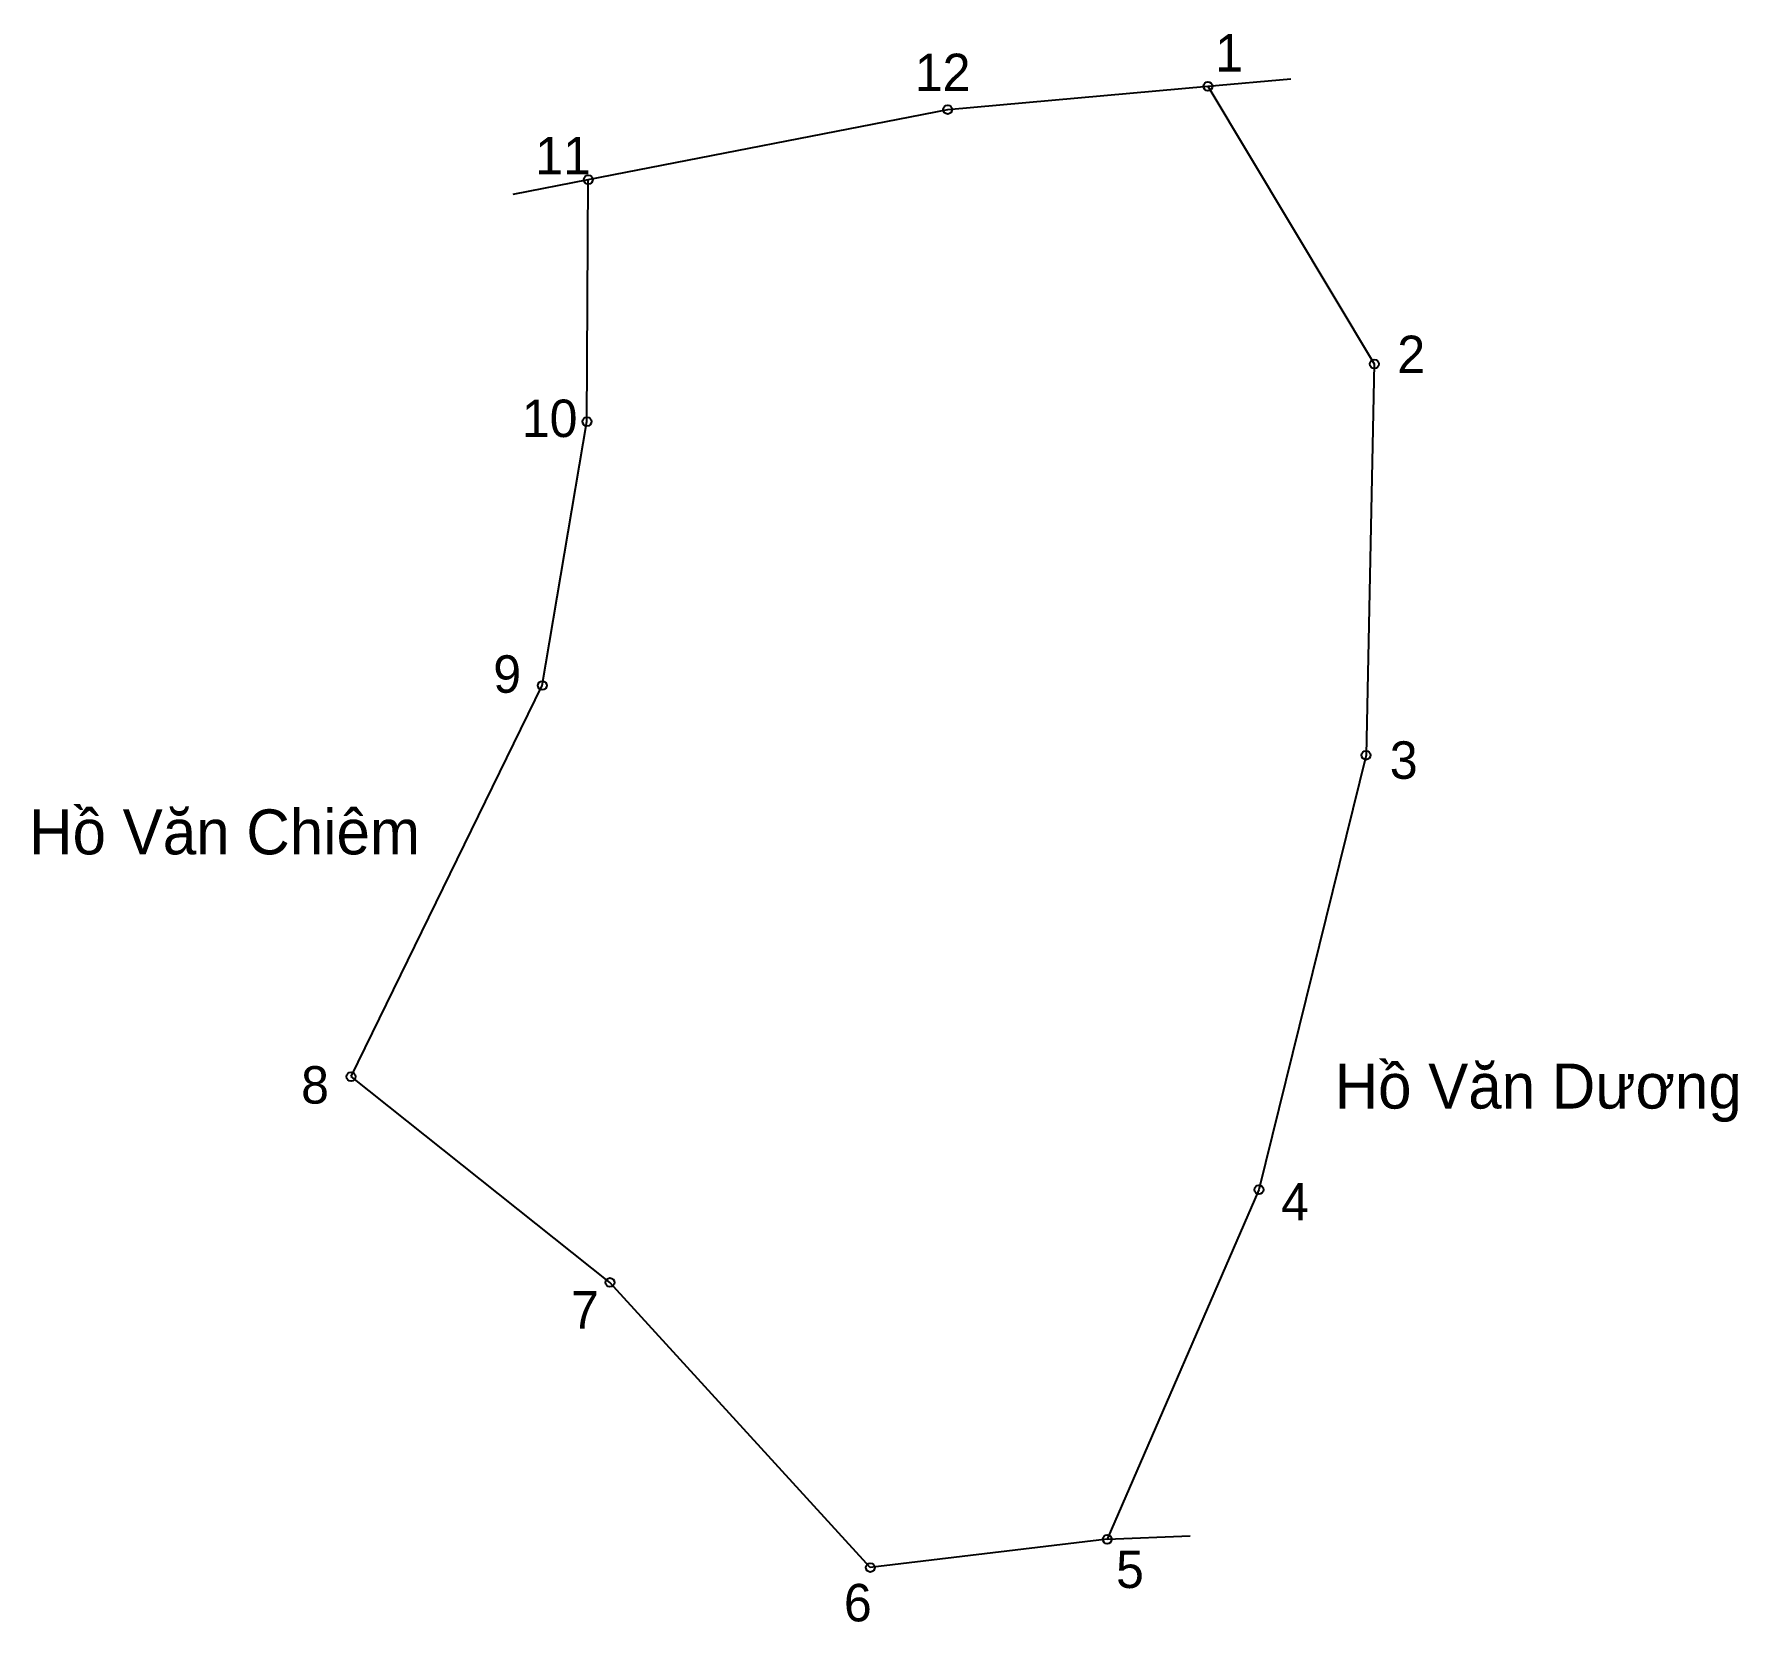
# Model space of a CAD drawing. Extents: x 547764.5 to 547862, y 1820931.1 to 1821021.9.
import ezdxf

# ---------------------------------------------------------------- set-up
doc = ezdxf.new("R2010")
doc.units = 0
for name, color, linetype in [('CanhThua', 7, 'Continuous'), ('MocDinhThua', 7, 'Continuous'), ('RauThua', 7, 'Continuous'), ('SoHieuDinhThua', 7, 'Continuous'), ('TenChuLanCan', 7, 'Continuous')]:
    doc.layers.add(name, color=color, linetype=linetype)

msp = doc.modelspace()

# ---------------------------------------------------------------- linework, layer by layer
at = {"layer": 'CanhThua'}
for p, q in [((547816.763, 1821017.629), (547831.644, 1821018.962)), ((547831.644, 1821018.962), (547841.162, 1821003.075)), ((547796.203, 1821013.625), (547816.763, 1821017.629)), ((547796.123, 1820999.784), (547796.203, 1821013.625)), ((547841.162, 1821003.075), (547840.691, 1820980.703)), ((547793.57, 1820984.688), (547796.123, 1820999.784)), ((547782.629, 1820962.32), (547793.57, 1820984.688)), ((547840.691, 1820980.703), (547834.562, 1820955.851)), ((547797.44, 1820950.546), (547782.629, 1820962.32)), ((547834.562, 1820955.851), (547825.884, 1820935.863)), ((547812.334, 1820934.244), (547797.44, 1820950.546)), ((547825.884, 1820935.863), (547812.334, 1820934.244))]:
    msp.add_line(p, q, dxfattribs=at)
at = {"layer": 'MocDinhThua'}
for centre in [(547831.644, 1821018.962), (547816.763, 1821017.629), (547796.203, 1821013.625), (547841.162, 1821003.075), (547796.123, 1820999.784), (547793.57, 1820984.688), (547840.691, 1820980.703), (547782.629, 1820962.32), (547834.562, 1820955.851), (547797.44, 1820950.546), (547825.884, 1820935.863), (547812.334, 1820934.244)]:
    msp.add_circle(centre, 0.257, dxfattribs=at)
at = {"layer": 'RauThua'}
for p, q in [((547831.644, 1821018.962), (547836.385, 1821019.387)), ((547791.912, 1821012.789), (547796.203, 1821013.625)), ((547825.884, 1820935.863), (547830.637, 1820936.049))]:
    msp.add_line(p, q, dxfattribs=at)

# ---------------------------------------------------------------- texts
at = {"layer": 'SoHieuDinhThua'}
for s, height, p in [('1', 2.143, (547832.059, 1821019.8)), ('12', 2.1429, (547814.877, 1821018.679)), ('11', 2.1429, (547793.164, 1821013.921)), ('2', 2.143, (547842.48, 1821002.553)), ('10', 2.1429, (547792.396, 1820998.898)), ('9', 2.143, (547790.764, 1820984.273)), ('3', 2.143, (547842.051, 1820979.351)), ('8', 2.143, (547779.773, 1820960.776)), ('4', 2.143, (547835.833, 1820954.094)), ('7', 2.143, (547795.213, 1820947.908)), ('5', 2.143, (547826.391, 1820933.073)), ('6', 2.143, (547810.823, 1820931.164))]:
    msp.add_text(s, height=height, dxfattribs=at).set_placement(p)
at = {"layer": 'TenChuLanCan'}
for s, p in [('Hồ Văn Chiêm', (547764.215, 1820975.03)), ('Hồ Văn Dương', (547838.897, 1820960.493))]:
    msp.add_text(s, height=2.57148, dxfattribs=at).set_placement(p)

doc.saveas('drawing.dxf')
